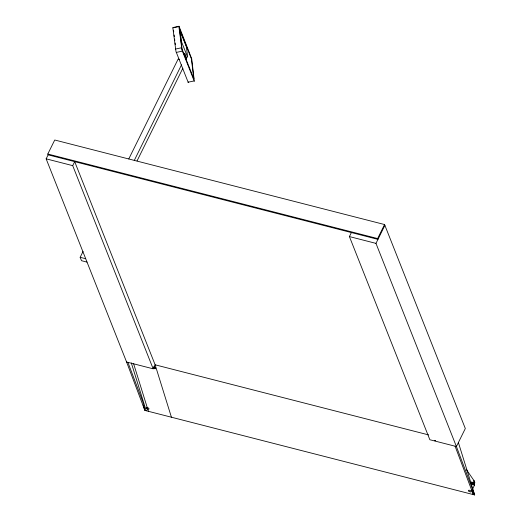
<?xml version="1.0" encoding="UTF-8"?>
<svg xmlns="http://www.w3.org/2000/svg" width="521" height="521" viewBox="0 0 521 521"><rect width="100%" height="100%" fill="white"/><g stroke="black" fill="none" stroke-linecap="round" stroke-linejoin="round"><path stroke-width="0.78" d="M47.808 154.021L54.738 140.006L384.563 224.544L465.318 428.522L456.416 446.543L474.69 494.95L144.864 410.411L126.59 362.004L46.148 158.84L48.127 154.835L47.808 154.021L377.634 238.566L377.953 239.373L48.127 154.835M126.59 362.004L153.154 368.809L72.712 165.645L74.692 161.64L155.128 364.804L171.422 417.217M87.04 262.115L81.504 260.695L80.162 257.309L83.047 251.48M128.798 158.905L178.156 59.042L179.537 59.394M134.281 160.435L181.523 64.838M137.062 160.898L182.864 68.225M153.154 368.809L155.128 364.804L428.679 434.924M384.882 225.359L375.973 243.379L456.416 446.543L429.851 439.737L349.409 236.573L351.388 232.568M377.634 238.566L384.563 224.544M472.677 488.835L474.468 485.214M472.26 483.078C470.958 483.605 475.986 483.397 474.364 483.006M173.76 27.372L178.286 26.415M188.4 82.031L188.302 82.624L175.968 51.475L172.861 27.86L178.892 26.584L178.97 26.115L191.721 58.808L194.333 81.354L181.998 50.198L178.892 26.584M175.486 49.052L181.516 47.776M176.274 52.426L182.298 51.149M188.068 82.22L194.099 80.944M474.468 484.51C475.295 483.97 471.082 483.156 472.169 484.029M472.26 483.397C471.147 483.423 475.907 483.677 474.357 483.508M474.305 484.016C475.933 483.963 471.004 483.208 472.228 483.716A1.491 0.436 18 0 1 474.136 484.296A1.491 0.436 18 0 1 474.344 484.973M46.148 158.84L72.712 165.645M349.409 236.573L375.973 243.379M80.162 257.309L85.698 258.729M466.458 469.662L474.24 481M153.311 367.963A1.491 0.736 28.3 0 0 154.783 368.718A1.491 0.736 28.3 0 0 155.642 368.308L155.46 367.859A1.491 0.651 26.3 0 0 153.91 366.947M173.005 27.528L172.861 27.86M182.09 49.221L193.858 78.899L191.363 58.743L179.556 28.948L182.044 48.994M455.087 446.204L473.361 494.611L471.922 489.987M127.919 362.342L146.193 410.75L131.331 362.961M458.389 442.537L474.69 494.95M133.545 363.528L148.407 411.316M143.184 405.012L144.864 410.411M155.61 368.113L155.655 368.288A1.491 0.651 26.3 0 1 154.828 368.634A1.491 0.651 26.3 0 1 153.337 367.917M173.526 30.225L173.721 31.827M174.118 35.037L174.32 36.639M174.613 39.042L174.815 40.651M175.115 43.054L175.31 44.656M435.296 440.759A1.491 0.736 28.3 0 1 434.599 440.564M435.335 440.675A1.491 0.651 26.3 0 1 434.644 440.486M473.784 480.779A1.491 0.886 -30.6 0 1 474.195 481.912A1.491 0.886 -30.6 0 1 472.449 482.915A1.491 0.886 -30.6 0 1 471.733 481.951M473.973 481.15A1.491 0.768 -23.7 0 1 474.312 482.14A1.491 0.768 -23.7 0 1 472.488 482.987A1.491 0.768 -23.7 0 1 471.837 482.146M473.817 481.56A1.491 0.638 -17.5 0 1 474.475 482.329A1.491 0.638 -17.5 0 1 472.417 483.071A1.491 0.638 -17.5 0 1 472.117 482.172M474.253 482.023A1.491 0.501 -11.8 0 1 474.403 482.72A1.491 0.501 -11.8 0 1 472.339 483.149A1.491 0.501 -11.8 0 1 472.189 482.459M474.325 482.505A1.491 0.352 -6.6 0 1 474.449 482.993A1.491 0.352 -6.6 0 1 472.352 483.247A1.491 0.352 -6.6 0 1 472.241 482.759M472.085 484.328A1.491 0.436 18 0 1 472.215 483.748M471.72 484.211A1.491 0.58 23.4 0 1 472.703 483.892A1.491 0.58 23.4 0 1 474.338 484.797A1.491 0.58 23.4 0 1 473.921 485.429M153.956 366.869A1.491 0.736 28.3 0 1 155.603 368.08M186.368 46.727L180.175 31.11L181.484 41.687L187.677 57.303L186.368 46.727M186.257 57.303L184.636 53.24L184.883 55.259L186.505 59.322L186.257 57.303M468.789 491.069A1.491 0.651 26.3 0 0 471.14 491.863A1.491 0.651 26.3 0 0 469.786 490.339A1.491 0.651 26.3 0 0 468.789 491.069M146.57 408.353A1.491 0.651 26.3 0 0 148.915 409.096A1.491 0.651 26.3 0 0 147.489 407.572A1.491 0.651 26.3 0 0 146.57 408.353"/></g></svg>
